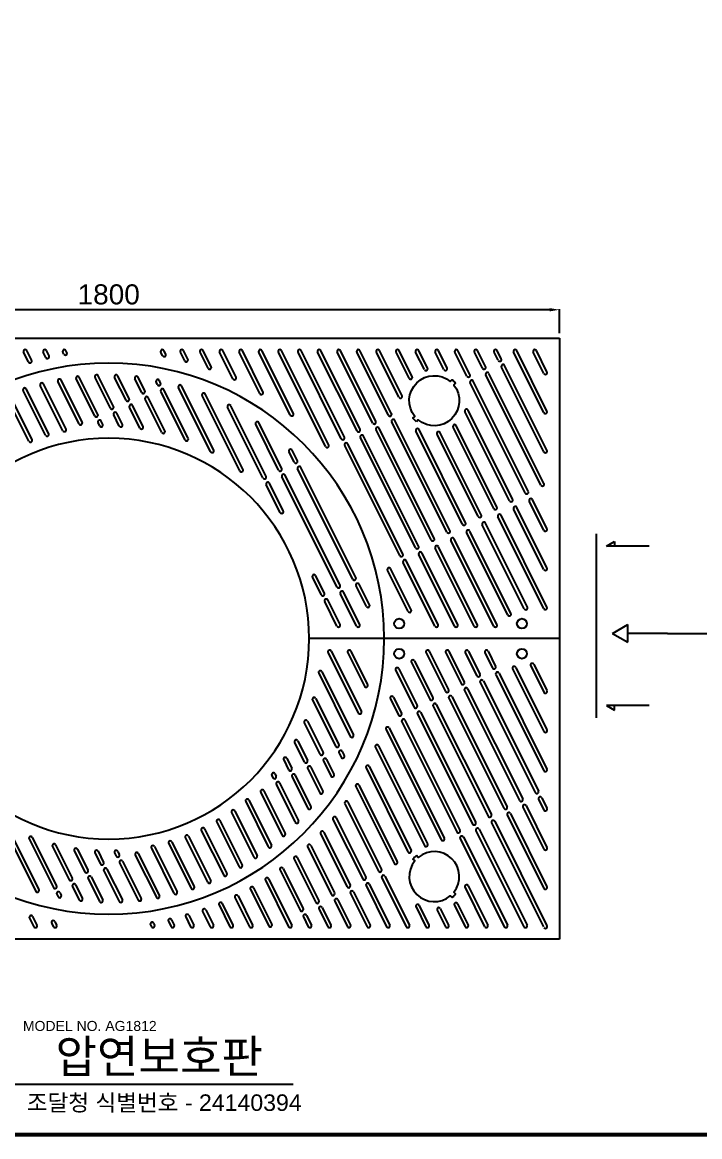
# Model space of a CAD drawing. Header units: millimetres. Extents: x 28332 to 34852, y -49763 to -45153.
# Drawn here: x 29642 to 30994, y -49612 to -47387 of the extents above; entities that cross this region are included whole.
import ezdxf
from ezdxf.enums import TextEntityAlignment as Align

# ---------------------------------------------------------------- set-up
doc = ezdxf.new("R2010")
doc.units = ezdxf.units.MM
doc.layers.add('LAYOUT', color=7, linetype='Continuous')
doc.layers.add('TEXT', color=7, linetype='Continuous')
doc.styles.get("Standard").update_dxf_attribs({"font": 'arial.ttf'})
doc.dimstyles.new('ISO-25', dxfattribs={"dimtxt": 40, "dimasz": 20, "dimexe": 1.25, "dimexo": 10, "dimgap": 10, "dimtad": 1, "dimdec": 0, "dimtxsty": 'Standard', "dimcen": 2.5, "dimclrd": 3, "dimclre": 3, "dimclrt": 3, "dimadec": 0, "dimazin": 0, "dimtfac": 1, "dimtdec": 0, "dimtmove": 0, "dimatfit": 3, "dimfxl": 0, "dimarcsym": 0})

# ---------------------------------------------------------------- blocks, each defined once
blk = doc.blocks.new('*D41')
at = {"color": 3, "lineweight": -2, "transparency": 16777216}
for p, q in [((28914.5, -48007.4), (28914.5, -47959.6)), ((30694.5, -47960.8), (28934.5, -47960.8)), ((30714.5, -48007.4), (30714.5, -47959.6))]:
    blk.add_line(p, q, dxfattribs=at)
at = {"color": 3, "transparency": 16777216}
for points in [[(28934.5, -47957.5), (28934.5, -47964.1), (28914.5, -47960.8)], [(30694.5, -47957.5), (30694.5, -47964.1), (30714.5, -47960.8)]]:
    blk.add_solid(points, dxfattribs=at)
at = {"layer": 'Defpoints', "color": 0, "transparency": 16777216}
for p in [(28914.5, -47960.8), (28914.5, -48017.4), (30714.5, -48017.4)]:
    blk.add_point(p, dxfattribs=at)
at = {"color": 3, "transparency": 16777216, "insert": (29814.5, -47930.4), "char_height": 40, "attachment_point": 5}
blk.add_mtext('1800', dxfattribs=at)
blk = doc.blocks.new('*D43')
at = {"color": 3, "lineweight": -2, "transparency": 16777216}
blk.add_line((29620, -48667.8), (29446.6, -48712.8), dxfattribs=at)
at = {"color": 3, "transparency": 16777216}
blk.add_solid([(29445.8, -48709.6), (29447.5, -48716), (29427.3, -48717.8)], dxfattribs=at)
at = {"layer": 'Defpoints', "color": 0, "transparency": 16777216}
for p in [(30201.6, -48516.9), (29427.3, -48717.8)]:
    blk.add_point(p, dxfattribs=at)
at = {"color": 3, "transparency": 16777216, "insert": (29535.4, -48658.8), "char_height": 40, "attachment_point": 5, "rotation": 14.5477}
blk.add_mtext('{\\fPMingLiU|b0|i0|c136|p0;∅800}', dxfattribs=at)

msp = doc.modelspace()

# ---------------------------------------------------------------- linework, layer by layer
for p, q in [((28914.5, -48017.4), (30714.5, -48017.4)), ((30714.5, -48017.4), (30714.5, -48617.4)), ((29654.4, -48065.1), (29644.6, -48045.5)), ((29660.7, -48061.9), (29650.9, -48042.4)), ((29689.1, -48056.2), (29683.7, -48045.5)), ((29695.3, -48053.1), (29690, -48042.4)), ((29724.8, -48049.4), (29722.9, -48045.5)), ((29731.1, -48046.3), (29729.1, -48042.4)), ((29922, -48052.5), (29918.5, -48045.5)), ((29928.3, -48049.4), (29924.8, -48042.4)), ((29966.3, -48062.8), (29957.7, -48045.5)), ((29972.5, -48059.6), (29963.9, -48042.4)), ((30012.9, -48077.7), (29996.8, -48045.5)), ((30019.1, -48074.5), (30003, -48042.4)), ((30062.5, -48098.6), (30035.9, -48045.5)), ((30068.7, -48095.5), (30042.2, -48042.4)), ((30116.3, -48127.9), (30075, -48045.5)), ((30122.5, -48124.8), (30081.3, -48042.3)), ((30176.9, -48171), (30114.2, -48045.5)), ((30183.2, -48167.9), (30120.4, -48042.4)), ((30247.6, -48234), (30153.3, -48045.5)), ((30253.8, -48230.9), (30159.6, -48042.4)), ((30278.9, -48218.4), (30192.4, -48045.5)), ((30285.1, -48215.2), (30198.7, -48042.4)), ((30310.2, -48202.7), (30231.6, -48045.5)), ((30316.4, -48199.6), (30237.8, -48042.4)), ((30341.5, -48187.1), (30270.7, -48045.5)), ((30347.8, -48183.9), (30277, -48042.4)), ((30372.8, -48171.4), (30309.8, -48045.5)), ((30379.1, -48168.3), (30316.1, -48042.4)), ((30394, -48135.5), (30349, -48045.5)), ((30400.2, -48132.4), (30355.2, -48042.4)), ((30414.2, -48097.7), (30388.1, -48045.5)), ((30420.4, -48094.5), (30394.4, -48042.4)), ((30444.7, -48080.4), (30427.2, -48045.5)), ((30451, -48077.3), (30433.5, -48042.4)), ((30483.8, -48080.3), (30466.4, -48045.5)), ((30490, -48077.2), (30472.6, -48042.4)), ((30529.3, -48093.2), (30505.5, -48045.5)), ((30535.6, -48090), (30511.7, -48042.4)), ((30560.6, -48077.5), (30544.6, -48045.5)), ((30566.9, -48074.4), (30550.9, -48042.4)), ((30591.9, -48061.8), (30583.7, -48045.5)), ((30598.2, -48058.7), (30590, -48042.4)), ((30683.2, -48166.1), (30622.9, -48045.5)), ((30689.5, -48163), (30629.1, -48042.4)), ((30683.2, -48087.9), (30662, -48045.5)), ((30689.5, -48084.7), (30668.3, -48042.4)), ((30689.5, -48241.3), (30604.9, -48072.1)), ((29792.8, -48169.8), (29755.8, -48095.6)), ((29817.9, -48157.3), (29787.2, -48095.9)), ((29824.1, -48154.1), (29793.5, -48092.8)), ((29849.2, -48141.6), (29826.3, -48095.8)), ((29855.4, -48138.5), (29832.5, -48092.7)), ((29886.8, -48122.8), (29873.2, -48095.6)), ((30677.3, -48310.8), (30567.3, -48090.9)), ((30683.5, -48307.7), (30573.6, -48087.8)), ((30683.2, -48244.4), (30598.6, -48075.3)), ((29723, -48202.3), (29677.8, -48111.9)), ((29729.3, -48199.2), (29684.1, -48108.8)), ((29755.3, -48188.6), (29713.1, -48104.2)), ((29761.5, -48185.4), (29719.3, -48101)), ((29786.6, -48172.9), (29749.5, -48098.8)), ((29880.5, -48126), (29866.9, -48098.8)), ((29911.8, -48110.3), (29909.3, -48105.3)), ((29918.1, -48107.2), (29915.6, -48102.2)), ((30017.9, -48244.2), (29953.8, -48116.1)), ((30024.1, -48241.1), (29960.1, -48113)), ((30646, -48326.4), (30536, -48106.6)), ((30652.2, -48323.3), (30542.3, -48103.4)), ((29655.2, -48223.3), (29610.6, -48134.1)), ((29661.5, -48220.2), (29616.9, -48130.9)), ((29688.5, -48211.5), (29643.7, -48121.9)), ((29694.7, -48208.3), (29650, -48118.8)), ((29920.4, -48205.8), (29887.2, -48139.4)), ((29926.7, -48202.6), (29893.5, -48136.2)), ((29967, -48220.7), (29918.5, -48123.7)), ((29973.2, -48217.5), (29924.8, -48120.6)), ((30076.1, -48282.5), (30001, -48132.2)), ((30082.4, -48279.3), (30007.3, -48129)), ((29876.9, -48197), (29855.9, -48155)), ((29883.1, -48193.8), (29862.2, -48151.9)), ((30122.4, -48296.6), (30051.7, -48155.4)), ((30128.6, -48293.5), (30058, -48152.3)), ((30620.9, -48339), (30532, -48161)), ((29802.7, -48189.6), (29799.5, -48183.2)), ((29835.7, -48192.9), (29824.6, -48170.7)), ((29842, -48189.8), (29830.9, -48167.5)), ((30489.4, -48404.7), (30379.5, -48184.8)), ((30495.7, -48401.6), (30385.8, -48181.7)), ((30614.7, -48342.1), (30525.7, -48164.2)), ((29796.5, -48192.7), (29793.3, -48186.3)), ((30153.7, -48281), (30107.9, -48189.4)), ((30159.9, -48277.8), (30114.1, -48186.3)), ((30458.1, -48420.4), (30348.2, -48200.5)), ((30464.4, -48417.2), (30354.5, -48197.4)), ((30520.7, -48389.1), (30427.8, -48203.2)), ((30527, -48385.9), (30434.1, -48200.1)), ((30558.3, -48370.3), (30476.3, -48206.3)), ((30583.4, -48357.7), (30502.1, -48195.3)), ((30589.6, -48354.6), (30508.4, -48192.2)), ((30401.8, -48448.5), (30291.9, -48228.7)), ((30426.8, -48436), (30316.9, -48216.1)), ((30433.1, -48432.9), (30323.2, -48213)), ((30552.1, -48373.4), (30470, -48209.4)), ((30185, -48265.3), (30174.5, -48244.4)), ((30191.2, -48262.2), (30180.8, -48241.2)), ((30395.5, -48451.7), (30285.6, -48231.8)), ((30270.3, -48514.3), (30160.4, -48294.4)), ((30276.6, -48511.1), (30166.6, -48291.3)), ((30301.6, -48498.6), (30191.7, -48278.7)), ((30307.9, -48495.5), (30197.9, -48275.6)), ((30156.8, -48365.5), (30129.1, -48310)), ((30163, -48362.3), (30135.3, -48306.9)), ((30689.5, -48397.8), (30660.5, -48339.9)), ((30683.2, -48479.2), (30622.9, -48358.6)), ((30689.5, -48476), (30629.2, -48355.5)), ((30683.2, -48400.9), (30654.2, -48343)), ((30683.2, -48557.4), (30591.6, -48374.3)), ((30689.5, -48554.3), (30597.9, -48371.2)), ((30611.2, -48570), (30529, -48405.6)), ((30617.5, -48566.9), (30535.3, -48402.5)), ((30644.2, -48557.7), (30560.3, -48389.9)), ((30650.5, -48554.6), (30566.6, -48386.8)), ((30583.3, -48592.4), (30497.7, -48421.3)), ((30589.5, -48589.2), (30504, -48418.1)), ((30787.5, -48408), (30787.5, -48775.6)), ((30808.2, -48432.5), (30824.2, -48423.6)), ((30824.2, -48423.6), (30824.2, -48432.5)), ((30505, -48592.4), (30433.5, -48449.4)), ((30511.3, -48589.2), (30439.8, -48446.3)), ((30544.1, -48592.4), (30466.4, -48436.9)), ((30550.4, -48589.2), (30472.7, -48433.8)), ((30893.7, -48432.5), (30808.2, -48432.5)), ((30465.9, -48592.4), (30402.2, -48465.1)), ((30472.1, -48589.2), (30408.5, -48461.9)), ((30239, -48529.9), (30221.4, -48494.6)), ((30245.3, -48526.8), (30227.6, -48491.5)), ((30412.1, -48563.1), (30370.9, -48480.7)), ((30418.4, -48560), (30377.2, -48477.6)), ((30328.9, -48553.1), (30308.3, -48512)), ((30335.1, -48550), (30314.6, -48508.9)), ((30276.5, -48589.2), (30252, -48540.2)), ((30309.3, -48592.4), (30277, -48527.7)), ((30315.6, -48589.2), (30283.3, -48524.6)), ((30270.2, -48592.4), (30245.7, -48543.3)), ((30820.5, -48606.9), (30850.6, -48589.1)), ((30820.5, -48606.9), (30850.6, -48624.7)), ((30850.6, -48624.7), (30850.6, -48589.1)), ((30930.1, -48606.9), (30850.6, -48606.9)), ((30930.1, -48606.9), (31439.7, -48606.9)), ((30714.5, -48617.4), (30214.5, -48617.4)), ((30714.5, -48617.4), (30714.5, -49217.4)), ((30252.5, -48645.5), (30312.7, -48765.9)), ((30258.7, -48642.4), (30318.9, -48762.8)), ((30291.6, -48645.5), (30325.1, -48712.5)), ((30297.9, -48642.4), (30331.3, -48709.3)), ((30448.1, -48645.5), (30486.8, -48722.8)), ((30454.4, -48642.4), (30493, -48719.7)), ((30487.2, -48645.5), (30518.1, -48707.2)), ((30493.5, -48642.4), (30524.3, -48704)), ((30526.4, -48645.5), (30549.4, -48691.5)), ((30532.6, -48642.4), (30555.7, -48688.4)), ((30565.5, -48645.5), (30580.7, -48675.8)), ((30571.8, -48642.4), (30587, -48672.7)), ((30418.7, -48665), (30455.5, -48738.5)), ((30425, -48661.8), (30461.7, -48735.3)), ((30656.9, -48671.8), (30683.2, -48724.3)), ((30663.2, -48668.6), (30689.5, -48721.2)), ((30233.8, -48686.4), (30296.8, -48812.5)), ((30240.1, -48683.3), (30303.1, -48809.4)), ((30387.3, -48680.5), (30424.2, -48754.1)), ((30393.6, -48677.3), (30430.4, -48751)), ((30587.4, -48689.3), (30683.2, -48880.9)), ((30593.7, -48686.1), (30689.5, -48877.7)), ((30620.8, -48677.8), (30683.2, -48802.6)), ((30627.1, -48674.7), (30689.5, -48799.5)), ((30531.1, -48717.4), (30641, -48937.3)), ((30556.1, -48704.9), (30666, -48924.8)), ((30562.4, -48701.8), (30672.3, -48921.7)), ((30221.4, -48739.9), (30267.6, -48832.4)), ((30227.7, -48736.8), (30273.9, -48829.2)), ((30376.8, -48737.5), (30392.9, -48769.8)), ((30383, -48734.4), (30399.1, -48766.6)), ((30493.5, -48736.2), (30603.4, -48956.1)), ((30499.7, -48733.1), (30609.7, -48953)), ((30524.8, -48720.6), (30634.7, -48940.4)), ((30462.2, -48751.9), (30572.1, -48971.8)), ((30468.4, -48748.7), (30578.4, -48968.6)), ((30893.7, -48751.1), (30808.2, -48751.1)), ((30808.2, -48751.1), (30824.2, -48760.1)), ((30824.2, -48760.1), (30824.2, -48751.1)), ((30204.9, -48785.2), (30236.3, -48848)), ((30211.2, -48782.1), (30242.6, -48844.9)), ((30399.6, -48783.2), (30509.5, -49003.1)), ((30405.8, -48780), (30515.8, -48999.9)), ((30430.9, -48767.5), (30540.8, -48987.4)), ((30437.1, -48764.4), (30547.1, -48984.3)), ((30368.3, -48798.8), (30478.2, -49018.7)), ((30374.5, -48795.7), (30484.5, -49015.6)), ((30185.5, -48824.6), (30205, -48863.7)), ((30191.8, -48821.5), (30211.3, -48860.5)), ((30274.4, -48845.8), (30278.4, -48853.9)), ((30280.6, -48842.7), (30284.7, -48850.8)), ((30346.9, -48834.4), (30444.9, -49030.4)), ((30353.2, -48831.3), (30451.2, -49027.2)), ((30163.8, -48859.4), (30173.7, -48879.3)), ((30170, -48856.3), (30180, -48876.2)), ((30218, -48874), (30242, -48922)), ((30243, -48861.4), (30258, -48891.3)), ((30249.3, -48858.3), (30264.2, -48888.2)), ((30334.6, -48872.3), (30418.3, -49039.7)), ((30140.1, -48890.4), (30142.4, -48895)), ((30146.4, -48887.3), (30148.7, -48891.9)), ((30180.4, -48892.7), (30212, -48955.9)), ((30186.7, -48889.6), (30218.3, -48952.8)), ((30211.7, -48877.1), (30235.8, -48925.1)), ((30328.3, -48875.4), (30412, -49042.9)), ((30149.1, -48908.4), (30187, -48984)), ((30155.4, -48905.3), (30193.2, -48980.9)), ((30307.8, -48912.7), (30384.3, -49065.7)), ((30314.1, -48909.6), (30390.6, -49062.5)), ((30094.2, -48939.5), (30139.4, -49029.7)), ((30117.8, -48924.1), (30160.6, -49009.6)), ((30124.1, -48920.9), (30166.9, -49006.5)), ((30672.7, -48938.2), (30683.2, -48959.1)), ((30679, -48935.1), (30689.5, -48956)), ((30066, -48961.3), (30110.7, -49050.8)), ((30088, -48942.6), (30133.1, -49032.9)), ((30285.7, -48946.8), (30353, -49081.3)), ((30292, -48943.7), (30359.2, -49078.2)), ((30641.4, -48953.9), (30683.2, -49037.4)), ((30647.7, -48950.7), (30689.5, -49034.3)), ((30030.2, -48983.5), (30074.8, -49072.8)), ((30036.4, -48980.4), (30081, -49069.6)), ((30059.8, -48964.4), (30104.5, -49053.9)), ((30262.2, -48978.1), (30321.7, -49097)), ((30268.5, -48974.9), (30327.9, -49093.8)), ((30578.8, -48985.2), (30682.4, -49192.4)), ((30585.1, -48982), (30689.5, -49190.8)), ((30610.1, -48969.5), (30683.2, -49115.6)), ((30616.4, -48966.4), (30689.5, -49112.5)), ((29604.8, -48993.6), (29668.8, -49121.8)), ((29611, -48990.5), (29675.1, -49118.6)), ((29999.3, -49000.1), (30044, -49089.5)), ((30005.6, -48997), (30050.3, -49086.4)), ((30237.5, -49006.8), (30290.4, -49112.6)), ((30243.7, -49003.7), (30296.6, -49109.5)), ((30547.5, -49000.8), (30643.3, -49192.4)), ((30553.8, -48997.7), (30649.6, -49189.2)), ((29655.7, -49017.2), (29704.2, -49114.1)), ((29661.9, -49014), (29710.4, -49111)), ((29708.5, -49028.9), (29741.7, -49095.3)), ((29934.2, -49026.4), (29979, -49115.9)), ((29940.5, -49023.2), (29985.2, -49112.8)), ((29967.4, -49014.5), (30012, -49103.8)), ((29973.7, -49011.4), (30018.3, -49100.6)), ((30217.8, -49030.1), (30265.3, -49125.1)), ((30516.2, -49016.5), (30604.2, -49192.4)), ((30522.5, -49013.3), (30610.4, -49189.2)), ((29702.3, -49032.1), (29735.5, -49098.5)), ((29745.8, -49040.9), (29766.8, -49082.8)), ((29752.1, -49037.7), (29773, -49079.7)), ((29787, -49045), (29798.1, -49067.2)), ((29793.2, -49041.8), (29804.3, -49064)), ((29826.2, -49045.1), (29829.4, -49051.5)), ((29832.4, -49042), (29835.6, -49048.4)), ((29867.4, -49049.3), (29909.6, -49133.7)), ((29873.6, -49046.1), (29915.8, -49130.5)), ((29899.6, -49035.5), (29944.8, -49125.9)), ((29905.9, -49032.4), (29951.1, -49122.8)), ((30211.5, -49033.2), (30259.1, -49128.3)), ((29836.1, -49064.9), (29873.2, -49139.1)), ((29842.3, -49061.8), (29879.4, -49135.9)), ((30184.5, -49057.4), (30227.8, -49143.9)), ((30190.8, -49054.3), (30234, -49140.8)), ((29773.5, -49096.2), (29796.4, -49142)), ((29779.7, -49093.1), (29802.6, -49138.9)), ((29804.8, -49080.6), (29835.5, -49141.9)), ((29811, -49077.4), (29841.7, -49138.8)), ((30133.7, -49096.6), (30180, -49189.2)), ((30156.5, -49079.6), (30196.5, -49159.6)), ((30162.7, -49076.5), (30202.7, -49156.4)), ((30359.7, -49094.7), (30408.5, -49192.4)), ((30366, -49091.6), (30414.8, -49189.2)), ((29742.2, -49111.9), (29755.8, -49139.1)), ((29748.4, -49108.8), (29762, -49135.9)), ((30097.4, -49117.9), (30133.9, -49190.9)), ((30103.6, -49114.8), (30140.1, -49187.8)), ((30127.4, -49099.7), (30173.7, -49192.4)), ((30328.4, -49110.4), (30369.4, -49192.4)), ((30334.7, -49107.3), (30375.6, -49189.2)), ((30525.8, -49113.9), (30565, -49192.4)), ((30532.1, -49110.7), (30571.3, -49189.2)), ((29710.9, -49127.5), (29713.4, -49132.5)), ((29717.1, -49124.4), (29719.6, -49129.4)), ((30066.4, -49134.2), (30095.5, -49192.4)), ((30072.7, -49131.1), (30101.7, -49189.2)), ((30272, -49138.6), (30297.4, -49189.2)), ((30297.1, -49126), (30330.2, -49192.4)), ((30303.3, -49122.9), (30336.5, -49189.2)), ((30001.9, -49161.9), (30017.2, -49192.4)), ((30008.2, -49158.7), (30023.5, -49189.2)), ((30034.7, -49149), (30056.3, -49192.4)), ((30040.9, -49145.9), (30062.6, -49189.2)), ((30234.5, -49157.3), (30252, -49192.4)), ((30240.7, -49154.2), (30258.2, -49189.2)), ((30265.8, -49141.7), (30291.1, -49192.4)), ((30428, -49153), (30447.6, -49192.4)), ((30434.2, -49149.9), (30453.9, -49189.2)), ((30470.3, -49159.4), (30486.8, -49192.4)), ((30476.5, -49156.2), (30493, -49189.2)), ((30504.6, -49149.7), (30525.9, -49192.4)), ((30510.8, -49146.6), (30532.2, -49189.2)), ((29656.4, -49175.1), (29665, -49192.4)), ((29662.6, -49171.9), (29671.3, -49189.2)), ((29700.6, -49185.3), (29704.1, -49192.4)), ((29706.9, -49182.2), (29710.4, -49189.2)), ((29904.1, -49185.3), (29906.1, -49189.2)), ((29933.6, -49181.6), (29938.9, -49192.4)), ((29939.8, -49178.5), (29945.2, -49189.2)), ((29968.3, -49172.8), (29978.1, -49192.4)), ((29974.5, -49169.6), (29984.3, -49189.2)), ((30203.2, -49173), (30212.8, -49192.4)), ((30209.4, -49169.9), (30219.1, -49189.2)), ((29897.8, -49188.5), (29899.8, -49192.4)), ((30714.5, -49217.4), (28914.5, -49217.4)), ((30182.5, -49507.1), (29468.8, -49507.1))]:
    msp.add_line(p, q)
for points in [[(30428.8, -48184.3, -0.045549), (30421.8, -48177.1), (30425.4, -48173.6, -0.904534), (30496.5, -48104), (30500.1, -48100.4, -0.045549), (30507.1, -48107.6), (30503.5, -48111.1, -0.904534), (30432.4, -48180.7)], [(30428.8, -49050.4, 0.045549), (30421.8, -49057.6), (30425.4, -49061.1, 0.904534), (30496.5, -49130.7), (30500.1, -49134.3, 0.045549), (30507.1, -49127.1), (30503.5, -49123.6, 0.904534), (30432.4, -49054)]]:
    msp.add_lwpolyline(points, format="xyb", close=True)
for centre in [(30394.5, -48587.4), (30639.5, -48587.4), (30394.5, -48647.4), (30639.5, -48647.4)]:
    msp.add_circle(centre, 10)
for centre, radius, start, end in [((29647.7, -48043.9), 3.5, 26.5651, 206.5651), ((29686.9, -48043.9), 3.5, 26.5651, 206.5651), ((29726, -48043.9), 3.5, 26.5651, 206.5651), ((29727.9, -48047.8), 3.5, 206.5651, 26.5651), ((29921.6, -48043.9), 3.5, 26.5651, 206.5651), ((29925.2, -48050.9), 3.5, 206.5651, 26.5651), ((29960.8, -48043.9), 3.5, 26.5651, 206.5651), ((29999.9, -48043.9), 3.5, 26.5651, 206.5651), ((30039, -48043.9), 3.5, 26.5651, 206.5651), ((30078.2, -48043.9), 3.5, 26.5651, 206.5651), ((30117.3, -48043.9), 3.5, 26.5651, 206.5651), ((30156.4, -48043.9), 3.5, 26.5651, 206.5651), ((30195.6, -48043.9), 3.5, 26.5651, 206.5651), ((30234.7, -48043.9), 3.5, 26.5651, 206.5651), ((30273.8, -48043.9), 3.5, 26.5651, 206.5651), ((30313, -48043.9), 3.5, 26.5651, 206.5651), ((30352.1, -48043.9), 3.5, 26.5651, 206.5651), ((30391.2, -48043.9), 3.5, 26.5651, 206.5651), ((30430.4, -48043.9), 3.5, 26.5651, 206.5651), ((30469.5, -48043.9), 3.5, 26.5651, 206.5651), ((30508.6, -48043.9), 3.5, 26.5651, 206.5651), ((30547.7, -48043.9), 3.5, 26.5651, 206.5651), ((30586.9, -48043.9), 3.5, 26.5651, 206.5651), ((30626, -48043.9), 3.5, 26.5651, 206.5651), ((30665.1, -48043.9), 3.5, 26.5651, 206.5651), ((29814.5, -48617.4), 550, 0, 180), ((29657.5, -48063.5), 3.5, 206.5651, 26.5651), ((29692.2, -48054.6), 3.5, 206.5651, 26.5651), ((29969.4, -48061.2), 3.5, 206.5651, 26.5651), ((30595.1, -48060.3), 3.5, 206.5651, 26.5651), ((30601.8, -48073.7), 3.5, 26.5651, 206.5651), ((29752.6, -48097.2), 3.5, 26.5651, 206.5651), ((29790.3, -48094.3), 3.5, 26.5651, 206.5651), ((29829.4, -48094.2), 3.5, 26.5651, 206.5651), ((29870, -48097.2), 3.5, 26.5651, 206.5651), ((30016, -48076.1), 3.5, 206.5651, 26.5651), ((30065.6, -48097), 3.5, 206.5651, 26.5651), ((30417.3, -48096.1), 3.5, 206.5651, 26.5651), ((30447.8, -48078.9), 3.5, 206.5651, 26.5651), ((30486.9, -48078.7), 3.5, 206.5651, 26.5651), ((30532.5, -48091.6), 3.5, 206.5651, 26.5651), ((30563.8, -48075.9), 3.5, 206.5651, 26.5651), ((30570.5, -48089.3), 3.5, 26.5651, 206.5651), ((30686.3, -48086.3), 3.5, 206.5651, 26.5651), ((29646.8, -48120.4), 3.5, 26.5651, 206.5651), ((29681, -48110.4), 3.5, 26.5651, 206.5651), ((29716.2, -48102.6), 3.5, 26.5651, 206.5651), ((29912.4, -48103.7), 3.5, 26.5651, 206.5651), ((29914.9, -48108.7), 3.5, 206.5651, 26.5651), ((29956.9, -48114.5), 3.5, 26.5651, 206.5651), ((30539.2, -48105), 3.5, 26.5651, 206.5651), ((29852.3, -48140), 3.5, 206.5651, 26.5651), ((29883.6, -48124.4), 3.5, 206.5651, 26.5651), ((29890.3, -48137.8), 3.5, 26.5651, 206.5651), ((29921.6, -48122.1), 3.5, 26.5651, 206.5651), ((30004.1, -48130.6), 3.5, 26.5651, 206.5651), ((30119.4, -48126.4), 3.5, 206.5651, 26.5651), ((30397.1, -48133.9), 3.5, 206.5651, 26.5651), ((29821, -48155.7), 3.5, 206.5651, 26.5651), ((29859, -48153.5), 3.5, 26.5651, 206.5651), ((30054.9, -48153.8), 3.5, 26.5651, 206.5651), ((30528.8, -48162.6), 3.5, 26.5651, 206.5651), ((29789.7, -48171.3), 3.5, 206.5651, 26.5651), ((29796.4, -48184.8), 3.5, 26.5651, 206.5651), ((29827.7, -48169.1), 3.5, 26.5651, 206.5651), ((30111, -48187.9), 3.5, 26.5651, 206.5651), ((30180.1, -48169.4), 3.5, 206.5651, 26.5651), ((30344.6, -48185.5), 3.5, 206.5651, 26.5651), ((30375.9, -48169.8), 3.5, 206.5651, 26.5651), ((30382.6, -48183.3), 3.5, 26.5651, 206.5651), ((30686.3, -48164.6), 3.5, 206.5651, 26.5651), ((29726.1, -48200.7), 3.5, 206.5651, 26.5651), ((29758.4, -48187), 3.5, 206.5651, 26.5651), ((29799.6, -48191.2), 3.5, 206.5651, 26.5651), ((29838.8, -48191.3), 3.5, 206.5651, 26.5651), ((29880, -48195.4), 3.5, 206.5651, 26.5651), ((29923.5, -48204.2), 3.5, 206.5651, 26.5651), ((30313.3, -48201.2), 3.5, 206.5651, 26.5651), ((30351.3, -48198.9), 3.5, 26.5651, 206.5651), ((30431, -48201.7), 3.5, 26.5651, 206.5651), ((30473.2, -48207.8), 3.5, 26.5651, 206.5651), ((30505.3, -48193.7), 3.5, 26.5651, 206.5651), ((29814.5, -48617.4), 400, 0, 180), ((29658.4, -48221.7), 3.5, 206.5651, 26.5651), ((29691.6, -48209.9), 3.5, 206.5651, 26.5651), ((29970.1, -48219.1), 3.5, 206.5651, 26.5651), ((30282, -48216.8), 3.5, 206.5651, 26.5651), ((30288.7, -48230.2), 3.5, 26.5651, 206.5651), ((30320, -48214.6), 3.5, 26.5651, 206.5651), ((30021, -48242.6), 3.5, 206.5651, 26.5651), ((30177.6, -48242.8), 3.5, 26.5651, 206.5651), ((30250.7, -48232.5), 3.5, 206.5651, 26.5651), ((30686.3, -48242.8), 3.5, 206.5651, 26.5651), ((30188.1, -48263.8), 3.5, 206.5651, 26.5651), ((30194.8, -48277.2), 3.5, 26.5651, 206.5651), ((30079.3, -48280.9), 3.5, 206.5651, 26.5651), ((30125.5, -48295.1), 3.5, 206.5651, 26.5651), ((30156.8, -48279.4), 3.5, 206.5651, 26.5651), ((30163.5, -48292.8), 3.5, 26.5651, 206.5651), ((30132.2, -48308.5), 3.5, 26.5651, 206.5651), ((30680.4, -48309.2), 3.5, 206.5651, 26.5651), ((30617.8, -48340.5), 3.5, 206.5651, 26.5651), ((30649.1, -48324.9), 3.5, 206.5651, 26.5651), ((30657.4, -48341.4), 3.5, 26.5651, 206.5651), ((30159.9, -48363.9), 3.5, 206.5651, 26.5651), ((30586.5, -48356.2), 3.5, 206.5651, 26.5651), ((30626.1, -48357.1), 3.5, 26.5651, 206.5651), ((30555.2, -48371.8), 3.5, 206.5651, 26.5651), ((30563.5, -48388.4), 3.5, 26.5651, 206.5651), ((30594.8, -48372.7), 3.5, 26.5651, 206.5651), ((30492.6, -48403.1), 3.5, 206.5651, 26.5651), ((30523.9, -48387.5), 3.5, 206.5651, 26.5651), ((30532.2, -48404), 3.5, 26.5651, 206.5651), ((30686.3, -48399.3), 3.5, 206.5651, 26.5651), ((30461.3, -48418.8), 3.5, 206.5651, 26.5651), ((30500.8, -48419.7), 3.5, 26.5651, 206.5651), ((30398.7, -48450.1), 3.5, 206.5651, 26.5651), ((30430, -48434.4), 3.5, 206.5651, 26.5651), ((30436.7, -48447.9), 3.5, 26.5651, 206.5651), ((30469.5, -48435.3), 3.5, 26.5651, 206.5651), ((30405.4, -48463.5), 3.5, 26.5651, 206.5651), ((30224.5, -48493.1), 3.5, 26.5651, 206.5651), ((30304.7, -48497.1), 3.5, 206.5651, 26.5651), ((30374.1, -48479.2), 3.5, 26.5651, 206.5651), ((30686.3, -48477.6), 3.5, 206.5651, 26.5651), ((30273.4, -48512.7), 3.5, 206.5651, 26.5651), ((30311.5, -48510.5), 3.5, 26.5651, 206.5651), ((30242.1, -48528.4), 3.5, 206.5651, 26.5651), ((30248.8, -48541.8), 3.5, 26.5651, 206.5651), ((30280.1, -48526.1), 3.5, 26.5651, 206.5651), ((30332, -48551.5), 3.5, 206.5651, 26.5651), ((30415.2, -48561.5), 3.5, 206.5651, 26.5651), ((30647.3, -48556.2), 3.5, 206.5651, 26.5651), ((30686.3, -48555.9), 3.5, 206.5651, 26.5651), ((30614.4, -48568.5), 3.5, 206.5651, 26.5651), ((30273.3, -48590.8), 3.5, 206.5651, 26.5651), ((30312.5, -48590.8), 3.5, 206.5651, 26.5651), ((30469, -48590.8), 3.5, 206.5651, 26.5651), ((30508.1, -48590.8), 3.5, 206.5651, 26.5651), ((30547.3, -48590.8), 3.5, 206.5651, 26.5651), ((30586.4, -48590.8), 3.5, 206.5651, 26.5651), ((29814.5, -48617.4), 550, 180, 0), ((29814.5, -48617.4), 400, 180, 0), ((30255.6, -48643.9), 3.5, 26.5651, 206.5651), ((30294.7, -48643.9), 3.5, 26.5651, 206.5651), ((30451.2, -48643.9), 3.5, 26.5651, 206.5651), ((30490.4, -48643.9), 3.5, 26.5651, 206.5651), ((30529.5, -48643.9), 3.5, 26.5651, 206.5651), ((30568.6, -48643.9), 3.5, 26.5651, 206.5651), ((30421.9, -48663.4), 3.5, 26.5651, 206.5651), ((30583.8, -48674.3), 3.5, 206.5651, 26.5651), ((30623.9, -48676.2), 3.5, 26.5651, 206.5651), ((30660, -48670.2), 3.5, 26.5651, 206.5651), ((30236.9, -48684.9), 3.5, 26.5651, 206.5651), ((30390.5, -48678.9), 3.5, 26.5651, 206.5651), ((30552.5, -48689.9), 3.5, 206.5651, 26.5651), ((30590.5, -48687.7), 3.5, 26.5651, 206.5651), ((30328.2, -48710.9), 3.5, 206.5651, 26.5651), ((30521.2, -48705.6), 3.5, 206.5651, 26.5651), ((30527.9, -48719), 3.5, 26.5651, 206.5651), ((30559.2, -48703.4), 3.5, 26.5651, 206.5651), ((30224.5, -48738.3), 3.5, 26.5651, 206.5651), ((30379.9, -48736), 3.5, 26.5651, 206.5651), ((30458.6, -48736.9), 3.5, 206.5651, 26.5651), ((30489.9, -48721.2), 3.5, 206.5651, 26.5651), ((30496.6, -48734.7), 3.5, 26.5651, 206.5651), ((30686.3, -48722.8), 3.5, 206.5651, 26.5651), ((30315.8, -48764.3), 3.5, 206.5651, 26.5651), ((30427.3, -48752.5), 3.5, 206.5651, 26.5651), ((30434, -48766), 3.5, 26.5651, 206.5651), ((30465.3, -48750.3), 3.5, 26.5651, 206.5651), ((30208, -48783.6), 3.5, 26.5651, 206.5651), ((30396, -48768.2), 3.5, 206.5651, 26.5651), ((30402.7, -48781.6), 3.5, 26.5651, 206.5651), ((30371.4, -48797.3), 3.5, 26.5651, 206.5651), ((30686.3, -48801), 3.5, 206.5651, 26.5651), ((30188.6, -48823), 3.5, 26.5651, 206.5651), ((30270.8, -48830.8), 3.5, 206.5651, 26.5651), ((30300, -48810.9), 3.5, 206.5651, 26.5651), ((30350.1, -48832.8), 3.5, 26.5651, 206.5651), ((30239.5, -48846.5), 3.5, 206.5651, 26.5651), ((30277.5, -48844.2), 3.5, 26.5651, 206.5651), ((30281.6, -48852.4), 3.5, 206.5651, 26.5651), ((30166.9, -48857.9), 3.5, 26.5651, 206.5651), ((30208.2, -48862.1), 3.5, 206.5651, 26.5651), ((30214.9, -48875.5), 3.5, 26.5651, 206.5651), ((30246.2, -48859.9), 3.5, 26.5651, 206.5651), ((30331.4, -48873.9), 3.5, 26.5651, 206.5651), ((30143.3, -48888.8), 3.5, 26.5651, 206.5651), ((30145.6, -48893.4), 3.5, 206.5651, 26.5651), ((30176.9, -48877.8), 3.5, 206.5651, 26.5651), ((30183.6, -48891.2), 3.5, 26.5651, 206.5651), ((30261.1, -48889.7), 3.5, 206.5651, 26.5651), ((30686.3, -48879.3), 3.5, 206.5651, 26.5651), ((30121, -48922.5), 3.5, 26.5651, 206.5651), ((30152.3, -48906.8), 3.5, 26.5651, 206.5651), ((30310.9, -48911.1), 3.5, 26.5651, 206.5651), ((30091.1, -48941.1), 3.5, 26.5651, 206.5651), ((30238.9, -48923.6), 3.5, 206.5651, 26.5651), ((30637.9, -48938.9), 3.5, 206.5651, 26.5651), ((30669.2, -48923.2), 3.5, 206.5651, 26.5651), ((30675.9, -48936.6), 3.5, 26.5651, 206.5651), ((30062.9, -48962.9), 3.5, 26.5651, 206.5651), ((30215.2, -48954.4), 3.5, 206.5651, 26.5651), ((30288.9, -48945.2), 3.5, 26.5651, 206.5651), ((30606.6, -48954.5), 3.5, 206.5651, 26.5651), ((30644.6, -48952.3), 3.5, 26.5651, 206.5651), ((30686.3, -48957.6), 3.5, 206.5651, 26.5651), ((30033.3, -48982), 3.5, 26.5651, 206.5651), ((30190.1, -48982.5), 3.5, 206.5651, 26.5651), ((30265.4, -48976.5), 3.5, 26.5651, 206.5651), ((30543.9, -48985.8), 3.5, 206.5651, 26.5651), ((30575.3, -48970.2), 3.5, 206.5651, 26.5651), ((30582, -48983.6), 3.5, 26.5651, 206.5651), ((30613.3, -48967.9), 3.5, 26.5651, 206.5651), ((30002.5, -48998.5), 3.5, 26.5651, 206.5651), ((30163.7, -49008.1), 3.5, 206.5651, 26.5651), ((30240.6, -49005.3), 3.5, 26.5651, 206.5651), ((30512.6, -49001.5), 3.5, 206.5651, 26.5651), ((30550.7, -48999.3), 3.5, 26.5651, 206.5651), ((29658.8, -49015.6), 3.5, 26.5651, 206.5651), ((29705.4, -49030.5), 3.5, 26.5651, 206.5651), ((29937.3, -49024.8), 3.5, 26.5651, 206.5651), ((29970.5, -49013), 3.5, 26.5651, 206.5651), ((30136.2, -49031.3), 3.5, 206.5651, 26.5651), ((30214.7, -49031.7), 3.5, 26.5651, 206.5651), ((30448, -49028.8), 3.5, 206.5651, 26.5651), ((30481.3, -49017.1), 3.5, 206.5651, 26.5651), ((30519.3, -49014.9), 3.5, 26.5651, 206.5651), ((29748.9, -49039.3), 3.5, 26.5651, 206.5651), ((29790.1, -49043.4), 3.5, 26.5651, 206.5651), ((29829.3, -49043.5), 3.5, 26.5651, 206.5651), ((29832.5, -49049.9), 3.5, 206.5651, 26.5651), ((29870.5, -49047.7), 3.5, 26.5651, 206.5651), ((29902.8, -49034), 3.5, 26.5651, 206.5651), ((30107.6, -49052.3), 3.5, 206.5651, 26.5651), ((30187.7, -49055.9), 3.5, 26.5651, 206.5651), ((30415.2, -49041.3), 3.5, 206.5651, 26.5651), ((30686.3, -49035.8), 3.5, 206.5651, 26.5651), ((29801.2, -49065.6), 3.5, 206.5651, 26.5651), ((29839.2, -49063.4), 3.5, 26.5651, 206.5651), ((30077.9, -49071.2), 3.5, 206.5651, 26.5651), ((30159.6, -49078), 3.5, 26.5651, 206.5651), ((30387.4, -49064.1), 3.5, 206.5651, 26.5651), ((29738.6, -49096.9), 3.5, 206.5651, 26.5651), ((29769.9, -49081.2), 3.5, 206.5651, 26.5651), ((29776.6, -49094.7), 3.5, 26.5651, 206.5651), ((29807.9, -49079), 3.5, 26.5651, 206.5651), ((30047.2, -49087.9), 3.5, 206.5651, 26.5651), ((30130.5, -49098.2), 3.5, 26.5651, 206.5651), ((30324.8, -49095.4), 3.5, 206.5651, 26.5651), ((30356.1, -49079.8), 3.5, 206.5651, 26.5651), ((30362.8, -49093.2), 3.5, 26.5651, 206.5651), ((29672, -49120.2), 3.5, 206.5651, 26.5651), ((29707.3, -49112.6), 3.5, 206.5651, 26.5651), ((29745.3, -49110.3), 3.5, 26.5651, 206.5651), ((29982.1, -49114.3), 3.5, 206.5651, 26.5651), ((30015.2, -49102.2), 3.5, 206.5651, 26.5651), ((30100.5, -49116.4), 3.5, 26.5651, 206.5651), ((30293.5, -49111.1), 3.5, 206.5651, 26.5651), ((30331.5, -49108.8), 3.5, 26.5651, 206.5651), ((30528.9, -49112.3), 3.5, 26.5651, 206.5651), ((30686.3, -49114.1), 3.5, 206.5651, 26.5651), ((29714, -49126), 3.5, 26.5651, 206.5651), ((29716.5, -49131), 3.5, 206.5651, 26.5651), ((29758.9, -49137.5), 3.5, 206.5651, 26.5651), ((29799.5, -49140.5), 3.5, 206.5651, 26.5651), ((29838.6, -49140.4), 3.5, 206.5651, 26.5651), ((29876.3, -49137.5), 3.5, 206.5651, 26.5651), ((29912.7, -49132.1), 3.5, 206.5651, 26.5651), ((29948, -49124.3), 3.5, 206.5651, 26.5651), ((30069.5, -49132.7), 3.5, 26.5651, 206.5651), ((30230.9, -49142.4), 3.5, 206.5651, 26.5651), ((30262.2, -49126.7), 3.5, 206.5651, 26.5651), ((30268.9, -49140.1), 3.5, 26.5651, 206.5651), ((30300.2, -49124.5), 3.5, 26.5651, 206.5651), ((30005.1, -49160.3), 3.5, 26.5651, 206.5651), ((30037.8, -49147.4), 3.5, 26.5651, 206.5651), ((30199.6, -49158), 3.5, 206.5651, 26.5651), ((30237.6, -49155.8), 3.5, 26.5651, 206.5651), ((30431.1, -49151.5), 3.5, 26.5651, 206.5651), ((30473.4, -49157.8), 3.5, 26.5651, 206.5651), ((30507.7, -49148.1), 3.5, 26.5651, 206.5651), ((29659.5, -49173.5), 3.5, 26.5651, 206.5651), ((29703.8, -49183.8), 3.5, 26.5651, 206.5651), ((29901, -49186.9), 3.5, 26.5651, 206.5651), ((29936.7, -49180.1), 3.5, 26.5651, 206.5651), ((29971.4, -49171.2), 3.5, 26.5651, 206.5651), ((30206.3, -49171.4), 3.5, 26.5651, 206.5651), ((29668.1, -49190.8), 3.5, 206.5651, 26.5651), ((29707.3, -49190.8), 3.5, 206.5651, 26.5651), ((29902.9, -49190.8), 3.5, 206.5651, 26.5651), ((29942.1, -49190.8), 3.5, 206.5651, 26.5651), ((29981.2, -49190.8), 3.5, 206.5651, 26.5651), ((30020.3, -49190.8), 3.5, 206.5651, 26.5651), ((30059.5, -49190.8), 3.5, 206.5651, 26.5651), ((30098.6, -49190.8), 3.5, 206.5651, 26.5651), ((30137, -49189.3), 3.5, 206.5651, 26.5651), ((30176.8, -49190.8), 3.5, 206.5651, 26.5651), ((30216, -49190.8), 3.5, 206.5651, 26.5651), ((30255.1, -49190.8), 3.5, 206.5651, 26.5651), ((30294.2, -49190.8), 3.5, 206.5651, 26.5651), ((30333.4, -49190.8), 3.5, 206.5651, 26.5651), ((30372.5, -49190.8), 3.5, 206.5651, 26.5651), ((30411.6, -49190.8), 3.5, 206.5651, 26.5651), ((30450.8, -49190.8), 3.5, 206.5651, 26.5651), ((30489.9, -49190.8), 3.5, 206.5651, 26.5651), ((30529, -49190.8), 3.5, 206.5651, 26.5651), ((30568.2, -49190.8), 3.5, 206.5651, 26.5651), ((30607.3, -49190.8), 3.5, 206.5651, 26.5651), ((30646.4, -49190.8), 3.5, 206.5651, 26.5651), ((30686.3, -49192.3), 3.5, 206.5651, 26.5651)]:
    msp.add_arc(centre, radius, start, end)
at = {"layer": 'LAYOUT', "const_width": 7.76}
msp.add_lwpolyline([(28487.1, -49607.7), (34696.4, -49607.7), (34696.4, -45307.8), (28487.1, -45307.8)], close=True, dxfattribs=at)

# ---------------------------------------------------------------- texts
for s, height, p in [('MODEL NO. AG1812', 20, (29643.2, -49400.5)), ('조달청 식별번호 - 24140394', 33, (29651, -49560.1))]:
    msp.add_text(s, height=height).set_placement(p)
at = {"layer": 'TEXT'}
msp.add_text('압연보호판', height=66, dxfattribs=at).set_placement((29915.3, -49484.4), align=Align.CENTER)

# ---------------------------------------------------------------- dimensions: what is measured, and where the dimension line sits
dim = msp.add_linear_dim(base=(28914.5, -47960.8), p1=(30714.5, -48017.4), p2=(28914.5, -48017.4), dimstyle='ISO-25')
dim.commit()
dim.dimension.update_dxf_attribs({"geometry": '*D41', "text_midpoint": (29814.5, -47930.4)})
dim = msp.add_diameter_dim_2p(p1=(30201.6, -48516.9), p2=(29427.3, -48717.8), text='{\\fPMingLiU|b0|i0|c136|p0;<>}', dimstyle='ISO-25')
dim.commit()
dim.dimension.update_dxf_attribs({"geometry": '*D43', "text_midpoint": (29543, -48687.8), "dimtype": 131})

doc.saveas('drawing.dxf')
